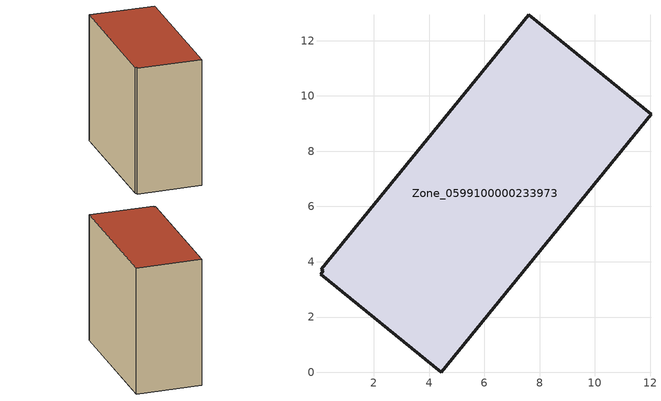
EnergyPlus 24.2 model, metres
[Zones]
Zone_0599100000233973
 floor ground (C_G): 0.07,3.55 0.17,3.67 0.1,3.73 7.6,12.94 12.03,9.33 4.44,0 z0
 wall outside (C_F): 12.03,9.33 7.6,12.94 0.1,3.73 0.17,3.67 0.07,3.55 4.44,0 12.03,9.33 z0:11.24
 roof outside (C_R): 0.17,3.67 0.07,3.55 4.44,0 12.03,9.33 7.6,12.94 0.1,3.73 z11.24
[BUILDING]
Pand.0599100000233973: North Axis=0; Terrain=City; Loads Convergence Tolerance Value=0.04; Temperature Convergence Tolerance Value=0.4; Solar Distribution=FullExterior; Maximum Number of Warmup Days=25; Minimum Number of Warmup Days=1
[Site:Location]
Rotterdam.The.Hague.AP_ZH_NLD Design_Conditions: Latitude=51.96; Longitude=4.45; Time Zone=1; Elevation=-4.5
[SITE:GROUNDTEMPERATURE:BUILDINGSURFACE]
18, 18, 18, 18, 18, 18, 18, 18, 18, 18, 18, 18
[MATERIAL] Thermal Absorptance=0.9; Solar Absorptance=0.7; Visible Absorptance=0.7
Name | Roughness | Thickness | Conductivity | Density | Specific Heat
G.TI.1946 | MediumSmooth | 0.15 | 1 | 540 | 1210
F.TI.1946 | Rough | 0.3 | 0.857143 | 1920 | 840
R.TI.1946 | MediumRough | 0.2 | 0.1 | 1500 | 1000
[CONSTRUCTION]
C_G: G.TI.1946
C_F: F.TI.1946
C_R: R.TI.1946
[ZONE]
Zone_0599100000233973: Type=1; Multiplier=1; Ceiling Height=Autocalculate; Volume=Autocalculate; Floor Area=autocalculate; Part of Total Floor Area=Yes
[ZONEINFILTRATION:DESIGNFLOWRATE]
Infil_Zone_0599100000233973: Zone or ZoneList or Space or SpaceList=Zone_0599100000233973; Schedule=AlwaysOn; Design Flow Rate Calculation Method=Flow/Area; Flow Rate per Floor Area=0.003; Constant Term Coefficient=1; Temperature Term Coefficient=0; Velocity Term Coefficient=0; Velocity Squared Term Coefficient=0
[HVACTEMPLATE:ZONE:IDEALLOADSAIRSYSTEM]
Zone_0599100000233973: Maximum Heating Supply Air Temperature=50; Minimum Cooling Supply Air Temperature=13; Maximum Heating Supply Air Humidity Ratio=0.0156; Minimum Cooling Supply Air Humidity Ratio=0.0077; Heating Limit=NoLimit; Cooling Limit=NoLimit; Dehumidification Control Type=ConstantSensibleHeatRatio; Cooling Sensible Heat Ratio=0.7; Dehumidification Setpoint=60; Humidification Control Type=None; Humidification Setpoint=30; Outdoor Air Method=None; Outdoor Air Flow Rate per Person=0.00944; Outdoor Air Flow Rate per Zone Floor Area=0; Outdoor Air Flow Rate per Zone=0; Demand Controlled Ventilation Type=None; Outdoor Air Economizer Type=NoEconomizer; Heat Recovery Type=None; Sensible Heat Recovery Effectiveness=0.7; Latent Heat Recovery Effectiveness=0.65
[ZONECONTROL:THERMOSTAT]
ThermostatControl_Zone_0599100000233973: Zone or ZoneList=Zone_0599100000233973; Control Type Schedule=DualSetpointControlType; Control 1=Thermostat_Zone_0599100000233973; Temperature Difference Between Cutout And Setpoint=0
[THERMOSTATSETPOINT:DUALSETPOINT]
Thermostat_Zone_0599100000233973: Heating Setpoint Temperature Schedule=HeatingSetpoint_Zone_0599100000233973; Cooling Setpoint Temperature Schedule=CoolingSetpoint_Zone_0599100000233973
[SCHEDULE:COMPACT]
HeatingSetpoint_Zone_0599100000233973: Through: 12/31, For: AllDays, Until: 24:00, 21
CoolingSetpoint_Zone_0599100000233973: Through: 12/31, For: AllDays, Until: 24:00, 24
DualSetpointControlType: Through: 12/31, For: AllDays, Until: 24:00, 4
AlwaysOn: Through: 12/31, For: AllDays, Until: 24:00, 1
